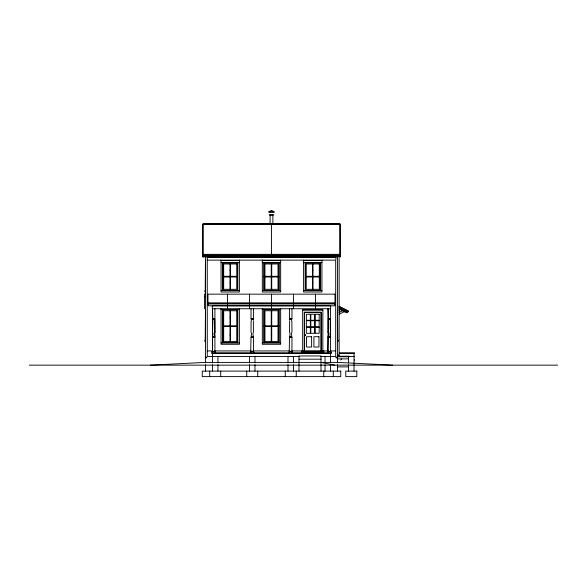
<?xml version="1.0" encoding="UTF-8"?>
<svg xmlns="http://www.w3.org/2000/svg" width="587" height="587" viewBox="0 0 587 587"><rect width="100%" height="100%" fill="white"/><g stroke="black" fill="none" stroke-linecap="round" stroke-linejoin="round"><path stroke-width="0.88" d="M251.023 337.004L250.678 352.765L250.972 351.393L253.481 351.393L253.43 352.765L253.43 337.004M289.538 337.004L289.2 352.765L289.486 351.393L292.003 351.393L291.952 352.765L291.952 337.004M330.811 351.62L330.481 351.393L330.811 352.765L330.811 351.62L327.722 351.62L328.008 351.393L327.722 352.765L328.008 351.393L330.532 351.393L330.474 352.765L330.474 308.74M212.494 331.824L212.721 326.489M328.067 331.824L328.14 330.606M214.901 331.971L214.365 334.076L214.864 336.622M330.481 331.971L329.938 334.076L330.444 336.622M212.156 351.62L212.501 351.393L212.156 352.765L212.45 351.393L214.959 351.393L215.246 352.765L214.952 351.393L215.253 351.62L212.156 351.62L212.45 351.393L212.501 352.765L212.501 337.004L212.905 336.16L212.531 335.617L213.037 334.076L212.494 331.971M250.678 352.765L250.972 351.393M327.722 352.765L328.06 337.004L330.063 336.938M253.283 335.977L252.887 334.076L253.43 331.971L253.342 320.612M291.805 335.977L291.409 334.076L291.952 331.971L291.893 321.639L291.46 319.673M328.155 320.487L328.559 320.253L328.177 319.533M212.149 351.848L212.443 351.393M328.104 336.622L328.61 334.076L328.067 331.971M214.835 330.606L214.901 331.824M330.408 330.606L330.481 331.824M328.14 329.945L328.155 320.612M340.709 360.022L341.678 359.046M214.835 329.945L214.813 320.487L214.416 320.253L214.791 319.306L212.846 319.064M251.023 351.393L250.678 351.62L253.775 351.62L253.775 352.765L253.43 351.393M289.538 351.393L289.2 351.62L292.289 351.62L292.289 352.765L291.952 351.393M212.839 319.181L212.78 325.183M330.393 320.612L330.195 325.183M339.169 312.431L342.793 310.618M339.132 314.243L344.503 311.558M214.16 319.005L214.908 318.829L212.501 318.829L213.242 319.005M252.681 319.005L253.43 318.829L251.023 318.829L251.764 319.005M213.242 337.004L212.501 337.173L214.908 337.173L214.16 337.004M291.203 319.005L291.952 318.829L289.538 318.829L290.286 319.005M251.764 337.004L251.023 337.173L253.43 337.173L252.681 337.004M329.725 319.005L330.474 318.829L328.06 318.829L328.808 319.005M290.286 337.004L289.538 337.173L291.952 337.173L291.203 337.004M328.808 337.004L328.06 337.173L330.474 337.173L329.725 337.004M337.848 355.223L339.132 355.208L339.132 258.361M150.419 365.151L205.45 362.399L337.525 362.399L392.556 365.151M337.752 355.201L339.132 355.15M203.161 224.263L339.814 224.263M268.736 212.245L274.239 212.245M269.198 214.769L273.784 214.769M269.881 215.231L273.094 215.231M203.161 223.86L339.814 223.86M203.161 224.483L339.814 224.483M202.698 254.354L340.277 254.354M202.698 255.272L340.277 255.272M203.161 255.961L339.814 255.961L339.792 257.077L339.814 255.272M205.413 256.879L202.698 256.879L202.698 224.263M205.677 256.93L207.057 256.93M207.226 256.879L335.691 256.879M337.298 256.93L335.918 256.93L335.918 259.337M337.525 256.879L340.277 256.879L340.277 224.263M335.691 257.363L207.262 257.363L207.284 356.434L299.407 356.434M205.45 260.129L205.223 290.631M207.284 260.129L335.691 260.129L335.691 356.434L320.465 356.434M221.042 260.591L239.386 260.591M262.316 260.591L280.659 260.591M303.589 260.591L321.933 260.591M221.042 262.653L239.386 262.653M262.316 262.653L280.659 262.653M303.589 262.653L321.933 262.653M229.987 270.394L230.442 270.394M271.26 270.394L271.715 270.394M312.533 270.394L312.988 270.394M264.15 276.294L278.825 276.294M222.877 276.983L237.552 276.983M264.15 276.983L278.825 276.983M305.423 276.983L320.098 276.983M229.987 282.89L230.442 282.89M271.26 282.89L271.715 282.89M312.533 282.89L312.988 282.89M205.45 290.631L204.907 290.631L204.878 291.974L205.45 292.003M221.042 290.631L239.386 290.631M262.316 290.631L280.659 290.631M303.589 290.631L321.933 290.631M205.45 294.124L204.533 294.124L204.533 308.74M204.533 296.611L205.45 296.611M207.967 303.039L335.001 303.039M207.967 303.266L335.001 303.266M221.042 309.43L239.386 309.43M262.316 309.43L280.659 309.43M205.45 309.657L205.223 340.159M337.525 309.657L337.752 340.159M302.672 310.119L322.85 310.119M338.809 310.193L339.535 310.244M339.161 312.057L339.778 312.057M229.987 317.171L230.442 317.171M271.26 317.171L271.715 317.171M251.368 319.064L253.085 319.064M289.883 319.064L291.607 319.064M330.129 319.064L328.404 319.064L328.353 319.673M264.15 325.822L278.825 325.822M222.877 326.511L237.552 326.511M264.15 326.511L278.825 326.511M229.987 335.17L230.442 335.17M271.26 335.17L271.715 335.17M212.912 336.938L214.622 336.938M251.309 336.938L253.144 336.938M289.831 336.938L291.666 336.938M205.45 340.159L204.907 340.159L204.878 341.502L205.45 341.531M337.525 340.159C338.508 339.646 338.508 342.045 337.525 341.531M221.042 342.911L239.386 342.911M262.316 342.911L280.659 342.911M207.284 350.931L212.787 350.931M214.622 350.931L251.309 350.931M253.144 350.931L289.831 350.931M291.666 350.931L328.353 350.931M330.188 350.931L335.691 350.931M301.755 351.275L323.767 351.275M339.308 352.765L354.497 352.765L354.497 353.572L339.359 353.572M337.525 356.206L349.133 356.206M337.525 356.434L354.034 356.434M337.525 356.779L349.133 356.779M337.525 358.87L348.531 358.87M299.003 359.185L321.016 359.185M29.35 365.151L557.65 365.151M337.525 366.89L348.531 366.89M328.353 319.064L328.06 308.74L328.067 352.317M212.78 319.064L212.501 308.74L212.494 352.317M321.016 362.399L334.773 365.151M339.081 306.289L348.436 310.963L347.717 312.401L339.044 308.065M339.059 306.663L348.282 311.271M339.095 307.324L347.717 311.631L346.462 312.798L339.132 309.136M289.626 320.612L289.538 331.971L290.081 334.076L289.685 335.977M330.136 319.181L330.393 320.487M330.408 329.945L330.254 326.489M330.532 351.393L330.819 351.848M215.246 351.848L214.952 351.393L214.908 352.765L214.908 308.74M251.17 335.977L251.566 334.076L251.023 331.971L251.082 321.639L251.507 319.673M354.497 356.206L354.497 356.779M354.497 359.648L354.497 360.22M354.034 353.572L354.034 371.109M348.531 356.434L348.531 362.854M348.531 364.688L348.531 371.109M339.814 254.354L339.814 223.574L203.161 223.574L203.161 254.354M337.525 257.377L337.525 362.854M337.525 364.688L337.525 371.109M337.408 312.409L337.408 326.511M334.773 303.222L334.773 305.82L208.202 305.82L208.202 303.222M333.284 371.109L333.284 376.612M330.532 353.572L330.532 362.854M330.532 364.688L330.532 371.109M326.519 255.272L326.519 257.106M325.029 356.434L325.029 362.854M325.029 364.688L325.029 371.109M323.767 350.931L323.767 352.31L301.755 352.31L301.755 350.931M323.767 371.109L323.767 376.612M322.85 350.931L322.85 309.657L302.672 309.657L302.672 350.931M321.933 260.129L321.933 292.003L303.589 292.003L303.589 260.129M321.243 350.931L321.243 312.181L304.279 312.181L304.279 350.931M321.016 351.275L321.016 312.409L304.506 312.409L304.506 351.275M321.016 371.109L321.016 355.979L299.003 355.979L299.003 371.109M320.326 262.653L320.326 290.631M319.299 276.983L319.299 289.31L306.223 289.31L306.223 276.983M315.512 255.272L315.512 257.106M315.512 294.153L315.512 308.74M312.988 263.974L312.988 276.294M312.988 276.983L312.988 289.31M312.533 263.974L312.533 276.294M312.533 276.983L312.533 289.31M305.196 262.653L305.196 290.631M304.506 255.272L304.506 257.106M296.252 371.109L296.252 376.612M293.5 255.272L293.5 257.106M293.5 294.153L293.5 308.74M293.5 356.434L293.5 362.854M293.5 364.688L293.5 371.109M291.952 308.74L291.952 319.005M289.538 308.74L289.538 319.005M287.997 356.434L287.997 362.854M287.997 364.688L287.997 371.109M285.245 371.109L285.245 376.612M282.494 255.272L282.494 257.106M280.659 260.129L280.659 292.003L262.316 292.003L262.316 260.129M280.659 308.733L280.659 344.283L262.316 344.283L262.316 308.733M279.052 262.653L279.052 290.631M279.052 309.43L279.052 342.911M278.025 276.294L278.025 263.974L264.95 263.974L264.95 276.294M278.025 276.983L278.025 289.31L264.95 289.31L264.95 276.983M278.025 325.822L278.025 310.75L264.95 310.75L264.95 325.822M278.025 326.511L278.025 341.59L264.95 341.59L264.95 326.511M272.867 215.231L272.867 224.168M271.715 263.974L271.715 276.294M271.715 276.983L271.715 289.31M271.715 310.75L271.715 325.822M271.715 326.511L271.715 341.59M271.488 224.483L271.488 257.106M271.488 294.153L271.488 308.74M271.26 263.974L271.26 276.294M271.26 276.983L271.26 289.31M271.26 310.75L271.26 325.822M271.26 326.511L271.26 341.59M270.115 215.231L270.115 224.168M263.923 262.653L263.923 290.631M263.923 309.43L263.923 342.911M260.481 255.272L260.481 257.106M257.73 371.109L257.73 376.612M254.978 356.434L254.978 362.854M254.978 364.688L254.978 371.109M253.43 308.74L253.43 319.005M251.023 308.74L251.023 319.005M249.475 255.272L249.475 257.106M249.475 294.153L249.475 308.74M249.475 356.434L249.475 362.854M249.475 364.688L249.475 371.109M246.723 371.109L246.723 376.612M239.386 260.129L239.386 292.003L221.042 292.003L221.042 260.129M239.386 308.733L239.386 344.283L221.042 344.283L221.042 308.733M238.469 255.272L238.469 257.106M237.779 262.653L237.779 290.631M237.779 309.43L237.779 342.911M236.752 276.983L236.752 289.31L223.676 289.31L223.676 276.983M236.752 326.511L236.752 341.59L223.676 341.59L223.676 326.511M230.442 263.974L230.442 276.294M230.442 276.983L230.442 289.31M230.442 310.75L230.442 325.822M230.442 326.511L230.442 341.59M229.987 263.974L229.987 276.294M229.987 276.983L229.987 289.31M229.987 310.75L229.987 325.822M229.987 326.511L229.987 341.59M227.463 255.272L227.463 257.106M227.463 294.153L227.463 308.74M222.649 262.653L222.649 290.631M222.649 309.43L222.649 342.911M220.697 371.109L220.697 376.612M217.946 356.434L217.946 362.854M217.946 364.688L217.946 371.109M216.456 255.272L216.456 257.106M214.615 319.211L214.622 319.673M212.443 353.572L212.443 362.854M212.443 364.688L212.443 371.109M209.691 371.109L209.691 376.612M205.567 262.881L205.567 276.983M205.567 312.409L205.567 326.511M205.45 257.377L205.45 362.854M205.45 364.688L205.45 371.109M203.161 255.272L203.161 257.106M304.983 334.994C305.541 336.747 306.341 333.754 304.983 334.994M205.773 357.263C206.074 359.281 208.084 356.272 205.773 357.263M336.013 357.263C336.314 359.281 338.325 356.272 336.013 357.263M253.32 319.533L253.144 319.211L253.32 319.533M289.831 319.211L289.831 319.673L289.831 319.211M271.488 210.388L268.736 211.76L274.239 211.76L271.488 210.388M237.552 262.881L222.877 262.881L222.877 290.396L237.552 290.396L237.552 262.881M278.825 262.881L264.15 262.881L264.15 290.396L278.825 290.396L278.825 262.881M320.098 262.881L305.423 262.881L305.423 290.396L320.098 290.396L320.098 262.881M236.752 263.974L223.676 263.974L223.676 276.294L236.752 276.294L236.752 263.974M319.299 263.974L306.223 263.974L306.223 276.294L319.299 276.294L319.299 263.974M335.001 294.153L207.967 294.153L207.967 303.956L335.001 303.956L335.001 294.153M330.642 305.732L212.325 305.732L212.325 308.74L330.642 308.74L330.642 305.732M237.552 309.657L222.877 309.657L222.877 342.676L237.552 342.676L237.552 309.657M278.825 309.657L264.15 309.657L264.15 342.676L278.825 342.676L278.825 309.657M236.752 310.75L223.676 310.75L223.676 325.822L236.752 325.822L236.752 310.75M310.354 314.243L306.341 314.243L306.341 320.267L310.354 320.267L310.354 314.243M314.713 314.243L310.809 314.243L310.809 320.267L314.713 320.267L314.713 314.243M319.181 314.243L315.168 314.243L315.168 320.267L319.181 320.267L319.181 314.243M310.354 320.722L306.341 320.722L306.341 326.798L310.354 326.798L310.354 320.722M314.713 320.722L310.809 320.722L310.809 326.798L314.713 326.798L314.713 320.722M319.181 320.722L315.168 320.722L315.168 326.798L319.181 326.798L319.181 320.722M310.354 327.26L306.341 327.26L306.341 333.277L310.354 333.277L310.354 327.26M314.713 327.26L310.809 327.26L310.809 333.277L314.713 333.277L314.713 327.26M319.181 327.26L315.168 327.26L315.168 333.277L319.181 333.277L319.181 327.26M311.616 336.718L306.568 336.718L306.568 347.034L311.616 347.034L311.616 336.718M318.954 336.718L313.906 336.718L313.906 347.034L318.954 347.034L318.954 336.718M331.222 352.765L211.753 352.765L211.753 353.572L331.222 353.572L331.222 352.765M340.739 371.109L202.244 371.109L202.244 376.612L340.739 376.612L340.739 371.109M356.786 371.109L345.78 371.109L345.78 376.612L356.786 376.612L356.786 371.109"/></g></svg>
